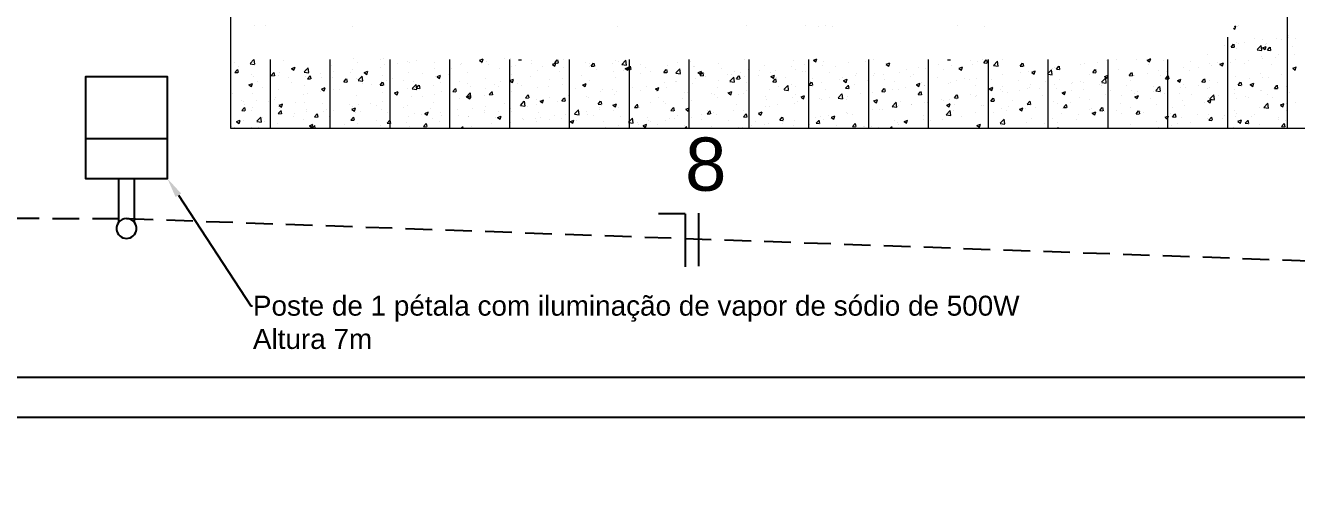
# Model space of a CAD drawing. Header units: millimetres. Extents: x 100 to 1222, y 100 to 694.
# Drawn here: x 294.11 to 318.01, y 511.61 to 520.48 of the extents above; entities that cross this region are included whole.
import ezdxf
from ezdxf import colors
from ezdxf.entities.mleader import LeaderData, LeaderLine
from ezdxf.math import Vec2, Vec3

# ---------------------------------------------------------------- set-up
doc = ezdxf.new("R2010")
doc.units = ezdxf.units.MM
doc.linetypes.add('DASHED', pattern=[0.75, 0.5, -0.25])
for name, color, linetype, lineweight in [('Alvenaria', 8, 'Continuous', 9), ('COTAS', 5, 'Continuous', 5), ('PAREDE', 7, 'Continuous', 9)]:
    doc.layers.add(name, color=color, linetype=linetype, lineweight=lineweight)
for name, color, linetype in [('EXTERN', 7, 'Continuous'), ('EXTERN-I', 251, 'Continuous'), ('PAREDES', 7, 'Continuous')]:
    doc.layers.add(name, color=color, linetype=linetype)
doc.styles.add('Annotative', font='Arial.ttf')
doc.styles.get("Standard").update_dxf_attribs({"font": 'Arial.ttf'})

msp = doc.modelspace()

# ---------------------------------------------------------------- linework, layer by layer
at = {"color": 2, "linetype": 'DASHED', "lineweight": 25}
for p, q in [((248.114, 516.948), (296.006, 516.853)), ((296.006, 516.853), (319.012, 516.031))]:
    msp.add_line(p, q, dxfattribs=at)
at = {"color": 2}
for p, q in [((306.509, 516.942), (306.009, 516.942)), ((306.509, 516.942), (306.509, 515.942)), ((306.759, 516.956), (306.759, 515.956))]:
    msp.add_line(p, q, dxfattribs=at)
at = {"layer": 'Alvenaria'}
for p, q in [((298.421, 520.473), (298.421, 520.473)), ((298.611, 520.47), (298.611, 520.47)), ((300.254, 520.467), (300.254, 520.467)), ((305.229, 520.458), (305.229, 520.458)), ((307.659, 520.473), (307.659, 520.473)), ((308.779, 520.48), (308.779, 520.48)), ((309.017, 520.469), (309.017, 520.469)), ((309.148, 520.478), (309.148, 520.478)), ((309.288, 520.458), (309.288, 520.458)), ((311.629, 520.479), (311.629, 520.479)), ((312.138, 520.457), (312.138, 520.457)), ((316.82, 520.427), (316.844, 520.41)), ((316.836, 520.459), (316.865, 520.47)), ((316.845, 520.41), (316.864, 520.468)), ((316.89, 520.468), (316.89, 520.468)), ((316.909, 520.48), (316.909, 520.48)), ((297.963, 520.311), (297.968, 520.31)), ((316.658, 520.104), (316.658, 520.104)), ((316.776, 520.075), (316.822, 520.129)), ((316.842, 520.071), (316.831, 520.131)), ((316.879, 520.151), (316.879, 520.151)), ((316.915, 520.136), (316.915, 520.136)), ((317.019, 520.152), (317.019, 520.152)), ((317.223, 520.243), (317.223, 520.243)), ((317.265, 520.027), (317.339, 520.104)), ((317.352, 520.014), (317.341, 520.104)), ((317.36, 520.212), (317.36, 520.212)), ((317.423, 520.115), (317.423, 520.115)), ((317.438, 520.134), (317.438, 520.134)), ((317.62, 520.231), (317.62, 520.231)), ((317.731, 520.221), (317.731, 520.221)), ((317.855, 520.284), (317.855, 520.284)), ((317.859, 520.262), (317.859, 520.262)), ((317.932, 520.093), (317.932, 520.093)), ((317.993, 520.229), (317.993, 520.229)), ((300.269, 519.853), (300.269, 519.853)), ((300.835, 519.86), (300.835, 519.86)), ((302.646, 519.826), (302.713, 519.852)), ((303.119, 519.852), (303.119, 519.852)), ((303.229, 519.858), (303.229, 519.858)), ((308.922, 519.828), (308.988, 519.854)), ((308.968, 519.794), (308.988, 519.851)), ((315.231, 519.843), (315.264, 519.856)), ((315.26, 519.843), (315.263, 519.853)), ((316.327, 519.943), (316.327, 519.943)), ((316.776, 520.075), (316.833, 520.07)), ((316.882, 520.039), (316.882, 520.039)), ((317.266, 520.023), (317.351, 520.01)), ((317.348, 519.895), (317.348, 519.895)), ((317.366, 520.059), (317.413, 520.027)), ((317.367, 520.061), (317.433, 520.087)), ((317.37, 519.855), (317.37, 519.855)), ((317.413, 520.027), (317.433, 520.084)), ((317.46, 520.015), (317.506, 520.07)), ((317.46, 520.015), (317.517, 520.01)), ((317.525, 520.011), (317.514, 520.071)), ((317.608, 519.887), (317.608, 519.887)), ((317.666, 519.925), (317.666, 519.925)), ((317.843, 519.967), (317.843, 519.967)), ((317.969, 519.934), (317.969, 519.934)), ((298.041, 519.777), (298.041, 519.777)), ((298.044, 519.599), (298.09, 519.654)), ((298.109, 519.595), (298.098, 519.655)), ((298.11, 519.718), (298.11, 519.718)), ((298.329, 519.766), (298.403, 519.843)), ((298.331, 519.762), (298.415, 519.749)), ((298.398, 519.839), (298.398, 519.839)), ((298.416, 519.753), (298.406, 519.843)), ((298.711, 519.798), (298.711, 519.798)), ((298.95, 519.829), (298.95, 519.829)), ((299.107, 519.669), (299.154, 519.637)), ((299.108, 519.672), (299.175, 519.697)), ((299.154, 519.637), (299.174, 519.694)), ((299.346, 519.608), (299.42, 519.685)), ((299.37, 519.66), (299.37, 519.66)), ((299.433, 519.595), (299.422, 519.686)), ((299.851, 519.721), (299.851, 519.721)), ((300.26, 519.659), (300.26, 519.659)), ((300.346, 519.793), (300.346, 519.793)), ((300.477, 519.595), (300.544, 519.621)), ((300.523, 519.561), (300.543, 519.618)), ((300.777, 519.831), (300.777, 519.831)), ((300.779, 519.686), (300.779, 519.686)), ((300.862, 519.738), (300.862, 519.738)), ((301.1, 519.769), (301.1, 519.769)), ((301.286, 519.81), (301.286, 519.81)), ((301.334, 519.781), (301.334, 519.781)), ((301.461, 519.817), (301.461, 519.817)), ((301.794, 519.788), (301.794, 519.788)), ((301.799, 519.675), (301.799, 519.675)), ((302.118, 519.667), (302.118, 519.667)), ((302.288, 519.742), (302.288, 519.742)), ((302.303, 519.767), (302.303, 519.767)), ((302.645, 519.824), (302.692, 519.792)), ((302.673, 519.763), (302.673, 519.763)), ((302.693, 519.792), (302.712, 519.849)), ((302.769, 519.803), (302.769, 519.803)), ((302.811, 519.745), (302.811, 519.745)), ((303.013, 519.678), (303.013, 519.678)), ((303.251, 519.71), (303.251, 519.71)), ((303.32, 519.724), (303.32, 519.724)), ((303.377, 519.837), (303.434, 519.832)), ((303.612, 519.757), (303.612, 519.757)), ((303.627, 519.83), (303.627, 519.83)), ((303.741, 519.625), (303.741, 519.625)), ((303.828, 519.702), (303.828, 519.702)), ((304.014, 519.747), (304.061, 519.715)), ((304.015, 519.75), (304.082, 519.776)), ((304.06, 519.777), (304.106, 519.832)), ((304.06, 519.777), (304.117, 519.772)), ((304.061, 519.715), (304.081, 519.773)), ((304.126, 519.774), (304.115, 519.834)), ((304.136, 519.809), (304.136, 519.809)), ((304.148, 519.62), (304.148, 519.62)), ((304.214, 519.837), (304.214, 519.837)), ((304.222, 519.686), (304.222, 519.686)), ((304.337, 519.681), (304.337, 519.681)), ((304.644, 519.787), (304.644, 519.787)), ((304.704, 519.716), (304.704, 519.716)), ((304.717, 519.757), (304.717, 519.757)), ((304.743, 519.718), (304.789, 519.772)), ((304.743, 519.718), (304.8, 519.713)), ((304.809, 519.714), (304.798, 519.774)), ((304.845, 519.659), (304.845, 519.659)), ((305.153, 519.766), (305.153, 519.766)), ((305.164, 519.619), (305.164, 519.619)), ((305.206, 519.824), (305.206, 519.824)), ((305.259, 519.811), (305.259, 519.811)), ((305.319, 519.748), (305.393, 519.825)), ((305.32, 519.744), (305.405, 519.731)), ((305.354, 519.638), (305.354, 519.638)), ((305.383, 519.671), (305.43, 519.639)), ((305.384, 519.674), (305.45, 519.699)), ((305.406, 519.735), (305.395, 519.825)), ((305.402, 519.65), (305.402, 519.65)), ((305.427, 519.658), (305.472, 519.713)), ((305.427, 519.658), (305.483, 519.653)), ((305.43, 519.639), (305.45, 519.697)), ((305.492, 519.654), (305.481, 519.714)), ((305.661, 519.744), (305.661, 519.744)), ((305.763, 519.698), (305.763, 519.698)), ((305.862, 519.616), (305.862, 519.616)), ((306.11, 519.598), (306.156, 519.653)), ((306.175, 519.595), (306.164, 519.654)), ((306.17, 519.723), (306.17, 519.723)), ((306.17, 519.639), (306.17, 519.639)), ((306.335, 519.59), (306.409, 519.667)), ((306.365, 519.777), (306.365, 519.777)), ((306.422, 519.577), (306.412, 519.667)), ((306.603, 519.808), (306.603, 519.808)), ((306.66, 519.706), (306.66, 519.706)), ((306.678, 519.701), (306.678, 519.701)), ((306.753, 519.597), (306.819, 519.623)), ((306.799, 519.563), (306.818, 519.62)), ((307.141, 519.767), (307.141, 519.767)), ((307.187, 519.68), (307.187, 519.68)), ((307.442, 519.624), (307.442, 519.624)), ((307.635, 519.839), (307.635, 519.839)), ((307.695, 519.658), (307.695, 519.658)), ((307.914, 519.638), (307.914, 519.638)), ((307.997, 519.719), (307.997, 519.719)), ((308.204, 519.637), (308.204, 519.637)), ((308.515, 519.718), (308.515, 519.718)), ((308.553, 519.815), (308.553, 519.815)), ((308.594, 519.65), (308.594, 519.65)), ((308.712, 519.615), (308.712, 519.615)), ((308.754, 519.749), (308.754, 519.749)), ((308.921, 519.826), (308.968, 519.794)), ((309.089, 519.721), (309.089, 519.721)), ((309.115, 519.796), (309.115, 519.796)), ((309.336, 519.701), (309.336, 519.701)), ((309.578, 519.788), (309.578, 519.788)), ((309.892, 519.796), (309.892, 519.796)), ((310.059, 519.849), (310.059, 519.849)), ((310.289, 519.749), (310.337, 519.717)), ((310.291, 519.752), (310.357, 519.778)), ((310.337, 519.717), (310.356, 519.775)), ((310.666, 519.658), (310.666, 519.658)), ((310.905, 519.689), (310.905, 519.689)), ((311.031, 519.671), (311.031, 519.671)), ((311.266, 519.737), (311.266, 519.737)), ((311.367, 519.654), (311.367, 519.654)), ((311.443, 519.836), (311.5, 519.831)), ((311.512, 519.732), (311.512, 519.732)), ((311.658, 519.673), (311.706, 519.641)), ((311.66, 519.676), (311.726, 519.701)), ((311.706, 519.641), (311.725, 519.699)), ((311.867, 519.816), (311.867, 519.816)), ((311.922, 519.749), (311.922, 519.749)), ((312.007, 519.803), (312.007, 519.803)), ((312.106, 519.848), (312.106, 519.848)), ((312.126, 519.777), (312.172, 519.831)), ((312.126, 519.777), (312.183, 519.772)), ((312.192, 519.773), (312.181, 519.833)), ((312.308, 519.729), (312.382, 519.807)), ((312.31, 519.726), (312.395, 519.713)), ((312.395, 519.717), (312.385, 519.807)), ((312.478, 519.844), (312.478, 519.844)), ((312.81, 519.717), (312.855, 519.772)), ((312.81, 519.717), (312.866, 519.712)), ((312.875, 519.713), (312.864, 519.773)), ((312.965, 519.614), (312.965, 519.614)), ((313.028, 519.6), (313.095, 519.625)), ((313.056, 519.63), (313.056, 519.63)), ((313.075, 519.565), (313.094, 519.622)), ((313.338, 519.586), (313.399, 519.649)), ((313.412, 519.559), (313.401, 519.649)), ((313.416, 519.677), (313.416, 519.677)), ((313.46, 519.685), (313.46, 519.685)), ((313.493, 519.657), (313.539, 519.712)), ((313.493, 519.657), (313.55, 519.652)), ((313.558, 519.654), (313.547, 519.713)), ((313.949, 519.752), (313.949, 519.752)), ((314.018, 519.757), (314.018, 519.757)), ((314.176, 519.597), (314.222, 519.652)), ((314.241, 519.594), (314.23, 519.653)), ((314.256, 519.788), (314.256, 519.788)), ((314.43, 519.813), (314.43, 519.813)), ((314.617, 519.835), (314.617, 519.835)), ((314.66, 519.657), (314.66, 519.657)), ((314.999, 519.844), (314.999, 519.844)), ((315.196, 519.828), (315.244, 519.796)), ((315.198, 519.83), (315.231, 519.843)), ((315.216, 519.753), (315.216, 519.753)), ((315.244, 519.796), (315.26, 519.843)), ((315.402, 519.635), (315.402, 519.635)), ((315.508, 519.823), (315.508, 519.823)), ((315.567, 519.618), (315.567, 519.618)), ((315.884, 519.696), (315.884, 519.696)), ((315.999, 519.639), (315.999, 519.639)), ((316.016, 519.801), (316.016, 519.801)), ((316.169, 519.697), (316.169, 519.697)), ((316.378, 519.767), (316.378, 519.767)), ((316.407, 519.728), (316.407, 519.728)), ((316.525, 519.78), (316.525, 519.78)), ((316.555, 519.734), (316.555, 519.734)), ((316.565, 519.751), (316.613, 519.72)), ((316.566, 519.754), (316.633, 519.78)), ((316.613, 519.719), (316.632, 519.777)), ((316.768, 519.776), (316.768, 519.776)), ((316.867, 519.834), (316.867, 519.834)), ((317.033, 519.758), (317.033, 519.758)), ((317.11, 519.83), (317.11, 519.83)), ((317.541, 519.737), (317.541, 519.737)), ((317.832, 519.65), (317.832, 519.65)), ((317.934, 519.675), (317.981, 519.643)), ((317.935, 519.678), (318.002, 519.703)), ((317.982, 519.643), (318.001, 519.701)), ((298.044, 519.599), (298.101, 519.594)), ((298.308, 519.364), (298.374, 519.39)), ((298.353, 519.561), (298.353, 519.561)), ((298.354, 519.33), (298.373, 519.387)), ((298.386, 519.522), (298.386, 519.522)), ((298.461, 519.422), (298.461, 519.422)), ((298.699, 519.453), (298.699, 519.453)), ((298.727, 519.539), (298.773, 519.594)), ((298.727, 519.539), (298.784, 519.534)), ((298.792, 519.536), (298.781, 519.595)), ((298.862, 519.54), (298.862, 519.54)), ((298.881, 519.593), (298.881, 519.593)), ((299.06, 519.501), (299.06, 519.501)), ((299.112, 519.4), (299.112, 519.4)), ((299.347, 519.604), (299.432, 519.591)), ((299.37, 519.518), (299.37, 519.518)), ((299.41, 519.479), (299.456, 519.534)), ((299.41, 519.479), (299.467, 519.474)), ((299.476, 519.476), (299.464, 519.536)), ((299.661, 519.58), (299.661, 519.58)), ((299.668, 519.495), (299.668, 519.495)), ((299.839, 519.404), (299.839, 519.404)), ((299.879, 519.497), (299.879, 519.497)), ((299.9, 519.611), (299.9, 519.611)), ((300.093, 519.42), (300.139, 519.474)), ((300.093, 519.419), (300.15, 519.414)), ((300.159, 519.416), (300.148, 519.476)), ((300.223, 519.591), (300.223, 519.591)), ((300.334, 519.476), (300.334, 519.476)), ((300.362, 519.45), (300.436, 519.528)), ((300.364, 519.447), (300.449, 519.434)), ((300.387, 519.475), (300.387, 519.475)), ((300.449, 519.437), (300.439, 519.528)), ((300.452, 519.381), (300.452, 519.381)), ((300.476, 519.593), (300.523, 519.561)), ((300.776, 519.36), (300.822, 519.414)), ((300.823, 519.543), (300.823, 519.543)), ((300.842, 519.356), (300.831, 519.416)), ((300.85, 519.394), (300.85, 519.394)), ((300.896, 519.454), (300.896, 519.454)), ((301.007, 519.477), (301.007, 519.477)), ((301.211, 519.441), (301.211, 519.441)), ((301.304, 519.604), (301.304, 519.604)), ((301.404, 519.432), (301.404, 519.432)), ((301.562, 519.572), (301.562, 519.572)), ((301.812, 519.52), (301.812, 519.52)), ((301.844, 519.516), (301.892, 519.484)), ((301.846, 519.519), (301.912, 519.545)), ((301.892, 519.484), (301.912, 519.542)), ((301.913, 519.411), (301.913, 519.411)), ((302.051, 519.552), (302.051, 519.552)), ((302.276, 519.425), (302.276, 519.425)), ((302.411, 519.599), (302.411, 519.599)), ((302.421, 519.389), (302.421, 519.389)), ((302.758, 519.486), (302.758, 519.486)), ((303.037, 519.429), (303.037, 519.429)), ((303.213, 519.44), (303.261, 519.408)), ((303.215, 519.443), (303.281, 519.468)), ((303.252, 519.557), (303.252, 519.557)), ((303.261, 519.408), (303.28, 519.466)), ((303.362, 519.382), (303.362, 519.382)), ((303.593, 519.525), (303.593, 519.525)), ((303.963, 519.461), (303.963, 519.461)), ((304.202, 519.492), (304.202, 519.492)), ((304.562, 519.54), (304.562, 519.54)), ((304.583, 519.367), (304.65, 519.392)), ((304.63, 519.332), (304.649, 519.389)), ((304.706, 519.44), (304.706, 519.44)), ((305.195, 519.507), (305.195, 519.507)), ((305.676, 519.568), (305.676, 519.568)), ((306.11, 519.598), (306.167, 519.593)), ((306.114, 519.401), (306.114, 519.401)), ((306.331, 519.433), (306.331, 519.433)), ((306.337, 519.586), (306.422, 519.573)), ((306.352, 519.433), (306.352, 519.433)), ((306.371, 519.595), (306.371, 519.595)), ((306.648, 519.389), (306.648, 519.389)), ((306.713, 519.48), (306.713, 519.48)), ((306.751, 519.595), (306.799, 519.563)), ((306.793, 519.538), (306.839, 519.593)), ((306.793, 519.538), (306.85, 519.533)), ((306.858, 519.535), (306.847, 519.595)), ((306.879, 519.573), (306.879, 519.573)), ((306.886, 519.529), (306.886, 519.529)), ((307.129, 519.45), (307.129, 519.45)), ((307.315, 519.559), (307.315, 519.559)), ((307.352, 519.432), (307.426, 519.51)), ((307.353, 519.429), (307.438, 519.416)), ((307.388, 519.552), (307.388, 519.552)), ((307.439, 519.419), (307.428, 519.51)), ((307.476, 519.478), (307.522, 519.533)), ((307.476, 519.478), (307.533, 519.473)), ((307.542, 519.475), (307.531, 519.535)), ((307.553, 519.591), (307.553, 519.591)), ((307.624, 519.522), (307.624, 519.522)), ((307.67, 519.415), (307.67, 519.415)), ((307.896, 519.531), (307.896, 519.531)), ((308.113, 519.589), (308.113, 519.589)), ((308.12, 519.518), (308.168, 519.487)), ((308.121, 519.521), (308.188, 519.547)), ((308.159, 519.419), (308.205, 519.473)), ((308.159, 519.419), (308.216, 519.414)), ((308.168, 519.486), (308.187, 519.544)), ((308.225, 519.415), (308.214, 519.475)), ((308.225, 519.51), (308.225, 519.51)), ((308.404, 519.509), (308.404, 519.509)), ((308.503, 519.373), (308.503, 519.373)), ((308.781, 519.606), (308.781, 519.606)), ((308.843, 519.359), (308.888, 519.414)), ((308.864, 519.421), (308.864, 519.421)), ((308.908, 519.356), (308.897, 519.415)), ((308.913, 519.488), (308.913, 519.488)), ((309.077, 519.404), (309.077, 519.404)), ((309.221, 519.594), (309.221, 519.594)), ((309.421, 519.466), (309.421, 519.466)), ((309.466, 519.5), (309.466, 519.5)), ((309.489, 519.442), (309.536, 519.41)), ((309.49, 519.445), (309.557, 519.47)), ((309.537, 519.41), (309.556, 519.468)), ((309.566, 519.471), (309.566, 519.471)), ((309.704, 519.531), (309.704, 519.531)), ((309.729, 519.573), (309.729, 519.573)), ((309.93, 519.445), (309.93, 519.445)), ((310.047, 519.532), (310.047, 519.532)), ((310.065, 519.579), (310.065, 519.579)), ((310.237, 519.551), (310.237, 519.551)), ((310.256, 519.463), (310.256, 519.463)), ((310.438, 519.423), (310.438, 519.423)), ((310.542, 519.604), (310.542, 519.604)), ((310.746, 519.53), (310.746, 519.53)), ((310.811, 519.558), (310.811, 519.558)), ((310.859, 519.369), (310.926, 519.394)), ((310.906, 519.334), (310.925, 519.391)), ((310.947, 519.402), (310.947, 519.402)), ((311.254, 519.508), (311.254, 519.508)), ((311.455, 519.38), (311.455, 519.38)), ((311.501, 519.415), (311.501, 519.415)), ((311.617, 519.44), (311.617, 519.44)), ((311.763, 519.487), (311.763, 519.487)), ((311.855, 519.472), (311.855, 519.472)), ((311.995, 519.486), (311.995, 519.486)), ((312.216, 519.519), (312.216, 519.519)), ((312.271, 519.465), (312.271, 519.465)), ((312.484, 519.553), (312.484, 519.553)), ((312.78, 519.444), (312.78, 519.444)), ((312.817, 519.599), (312.817, 519.599)), ((313.027, 519.597), (313.075, 519.565)), ((313.288, 519.422), (313.288, 519.422)), ((313.325, 519.572), (313.338, 519.586)), ((313.326, 519.568), (313.338, 519.566)), ((313.338, 519.566), (313.411, 519.555)), ((313.549, 519.467), (313.549, 519.467)), ((313.767, 519.381), (313.767, 519.381)), ((313.797, 519.401), (313.797, 519.401)), ((313.938, 519.435), (313.938, 519.435)), ((314.006, 519.412), (314.006, 519.412)), ((314.105, 519.562), (314.105, 519.562)), ((314.176, 519.597), (314.233, 519.592)), ((314.305, 519.379), (314.305, 519.379)), ((314.341, 519.414), (314.415, 519.491)), ((314.343, 519.411), (314.428, 519.397)), ((314.367, 519.46), (314.367, 519.46)), ((314.396, 519.521), (314.443, 519.489)), ((314.397, 519.523), (314.463, 519.548)), ((314.428, 519.401), (314.418, 519.492)), ((314.419, 519.496), (314.419, 519.496)), ((314.444, 519.488), (314.463, 519.546)), ((314.463, 519.548), (314.464, 519.549)), ((314.463, 519.546), (314.463, 519.546)), ((314.859, 519.537), (314.905, 519.592)), ((314.859, 519.537), (314.916, 519.532)), ((314.888, 519.448), (314.888, 519.448)), ((314.913, 519.568), (314.913, 519.568)), ((314.925, 519.534), (314.914, 519.594)), ((314.968, 519.539), (314.968, 519.539)), ((315.207, 519.57), (315.207, 519.57)), ((315.444, 519.544), (315.444, 519.544)), ((315.542, 519.478), (315.588, 519.532)), ((315.542, 519.478), (315.588, 519.474)), ((315.588, 519.532), (315.588, 519.532)), ((315.588, 519.474), (315.599, 519.473)), ((315.608, 519.474), (315.597, 519.534)), ((315.765, 519.444), (315.812, 519.412)), ((315.766, 519.447), (315.833, 519.473)), ((315.813, 519.412), (315.832, 519.47)), ((315.872, 519.379), (315.872, 519.379)), ((316.225, 519.418), (316.271, 519.473)), ((316.225, 519.418), (316.282, 519.413)), ((316.291, 519.414), (316.28, 519.474)), ((316.367, 519.45), (316.367, 519.45)), ((316.518, 519.4), (316.518, 519.4)), ((316.856, 519.517), (316.856, 519.517)), ((316.909, 519.358), (316.955, 519.413)), ((316.919, 519.401), (316.919, 519.401)), ((316.974, 519.355), (316.963, 519.414)), ((317.119, 519.479), (317.119, 519.479)), ((317.135, 519.371), (317.202, 519.396)), ((317.181, 519.336), (317.201, 519.393)), ((317.337, 519.578), (317.337, 519.578)), ((317.358, 519.511), (317.358, 519.511)), ((317.474, 519.496), (317.474, 519.496)), ((317.718, 519.558), (317.718, 519.558)), ((298.001, 519.209), (298.001, 519.209)), ((298.306, 519.362), (298.354, 519.33)), ((298.375, 519.205), (298.375, 519.205)), ((298.557, 519.305), (298.557, 519.305)), ((298.869, 519.276), (298.869, 519.276)), ((299.341, 519.191), (299.341, 519.191)), ((299.358, 519.343), (299.358, 519.343)), ((299.411, 519.204), (299.411, 519.204)), ((299.649, 519.236), (299.649, 519.236)), ((299.675, 519.285), (299.723, 519.254)), ((299.677, 519.288), (299.743, 519.314)), ((299.723, 519.253), (299.742, 519.311)), ((299.896, 519.286), (299.896, 519.286)), ((300.01, 519.283), (300.01, 519.283)), ((300.323, 519.159), (300.323, 519.159)), ((300.611, 519.362), (300.611, 519.362)), ((300.776, 519.36), (300.833, 519.355)), ((300.812, 519.226), (300.812, 519.226)), ((301.044, 519.209), (301.092, 519.177)), ((301.045, 519.212), (301.112, 519.237)), ((301.092, 519.177), (301.111, 519.235)), ((301.293, 519.287), (301.293, 519.287)), ((301.371, 519.143), (301.371, 519.143)), ((301.379, 519.293), (301.453, 519.37)), ((301.38, 519.289), (301.465, 519.276)), ((301.466, 519.28), (301.455, 519.37)), ((301.46, 519.3), (301.505, 519.355)), ((301.46, 519.3), (301.516, 519.295)), ((301.525, 519.297), (301.514, 519.356)), ((301.562, 519.145), (301.562, 519.145)), ((301.787, 519.358), (301.787, 519.358)), ((301.8, 519.176), (301.8, 519.176)), ((301.926, 519.239), (301.926, 519.239)), ((302.143, 519.24), (302.189, 519.295)), ((302.143, 519.24), (302.2, 519.235)), ((302.161, 519.224), (302.161, 519.224)), ((302.208, 519.237), (302.197, 519.296)), ((302.395, 519.135), (302.469, 519.212)), ((302.414, 519.136), (302.481, 519.161)), ((302.461, 519.101), (302.48, 519.158)), ((302.482, 519.122), (302.472, 519.213)), ((302.482, 519.334), (302.482, 519.334)), ((302.746, 519.169), (302.746, 519.169)), ((302.762, 519.303), (302.762, 519.303)), ((302.826, 519.18), (302.872, 519.235)), ((302.826, 519.18), (302.883, 519.175)), ((302.891, 519.177), (302.88, 519.237)), ((302.929, 519.368), (302.929, 519.368)), ((303.001, 519.334), (303.001, 519.334)), ((303.241, 519.24), (303.241, 519.24)), ((303.438, 519.346), (303.438, 519.346)), ((303.509, 519.121), (303.555, 519.175)), ((303.575, 519.117), (303.564, 519.177)), ((303.73, 519.307), (303.73, 519.307)), ((303.946, 519.325), (303.946, 519.325)), ((304.211, 519.368), (304.211, 519.368)), ((304.312, 519.164), (304.312, 519.164)), ((304.455, 519.303), (304.455, 519.303)), ((304.582, 519.364), (304.63, 519.332)), ((304.664, 519.147), (304.664, 519.147)), ((304.913, 519.243), (304.913, 519.243)), ((304.963, 519.282), (304.963, 519.282)), ((305.152, 519.275), (305.152, 519.275)), ((305.183, 519.19), (305.183, 519.19)), ((305.22, 519.243), (305.22, 519.243)), ((305.472, 519.26), (305.472, 519.26)), ((305.512, 519.322), (305.512, 519.322)), ((305.664, 519.251), (305.664, 519.251)), ((305.775, 519.338), (305.775, 519.338)), ((305.951, 519.288), (305.998, 519.256)), ((305.952, 519.29), (306.019, 519.316)), ((305.98, 519.239), (305.98, 519.239)), ((305.999, 519.255), (306.018, 519.313)), ((306.159, 519.322), (306.159, 519.322)), ((306.489, 519.217), (306.489, 519.217)), ((306.559, 519.224), (306.559, 519.224)), ((306.997, 519.196), (306.997, 519.196)), ((307.064, 519.184), (307.064, 519.184)), ((307.115, 519.319), (307.115, 519.319)), ((307.303, 519.215), (307.303, 519.215)), ((307.32, 519.211), (307.367, 519.179)), ((307.321, 519.214), (307.388, 519.24)), ((307.368, 519.179), (307.387, 519.237)), ((307.506, 519.174), (307.506, 519.174)), ((307.612, 519.205), (307.612, 519.205)), ((307.663, 519.263), (307.663, 519.263)), ((308.014, 519.153), (308.014, 519.153)), ((308.101, 519.272), (308.101, 519.272)), ((308.265, 519.342), (308.265, 519.342)), ((308.368, 519.275), (308.442, 519.352)), ((308.37, 519.271), (308.455, 519.258)), ((308.455, 519.262), (308.445, 519.352)), ((308.582, 519.333), (308.582, 519.333)), ((308.589, 519.177), (308.589, 519.177)), ((308.689, 519.135), (308.736, 519.103)), ((308.69, 519.138), (308.757, 519.163)), ((308.737, 519.103), (308.756, 519.16)), ((308.843, 519.359), (308.899, 519.354)), ((309.145, 519.272), (309.145, 519.272)), ((309.385, 519.117), (309.459, 519.194)), ((309.454, 519.156), (309.454, 519.156)), ((309.472, 519.104), (309.461, 519.194)), ((309.526, 519.299), (309.572, 519.354)), ((309.526, 519.299), (309.583, 519.294)), ((309.555, 519.154), (309.555, 519.154)), ((309.591, 519.296), (309.58, 519.355)), ((309.7, 519.368), (309.7, 519.368)), ((309.814, 519.203), (309.814, 519.203)), ((310.036, 519.215), (310.036, 519.215)), ((310.209, 519.239), (310.255, 519.294)), ((310.209, 519.239), (310.266, 519.234)), ((310.274, 519.236), (310.263, 519.296)), ((310.416, 519.282), (310.416, 519.282)), ((310.53, 519.286), (310.53, 519.286)), ((310.654, 519.314), (310.654, 519.314)), ((310.858, 519.366), (310.905, 519.334)), ((310.892, 519.18), (310.938, 519.234)), ((310.892, 519.18), (310.949, 519.175)), ((310.958, 519.176), (310.947, 519.236)), ((311.015, 519.361), (311.015, 519.361)), ((311.019, 519.354), (311.019, 519.354)), ((311.575, 519.12), (311.621, 519.175)), ((311.641, 519.116), (311.63, 519.176)), ((311.883, 519.181), (311.883, 519.181)), ((311.964, 519.359), (311.964, 519.359)), ((311.965, 519.144), (311.965, 519.144)), ((311.984, 519.169), (311.984, 519.169)), ((312.227, 519.29), (312.274, 519.258)), ((312.228, 519.292), (312.295, 519.318)), ((312.275, 519.258), (312.294, 519.315)), ((312.438, 519.276), (312.438, 519.276)), ((312.472, 519.337), (312.472, 519.337)), ((312.473, 519.236), (312.473, 519.236)), ((312.567, 519.223), (312.567, 519.223)), ((312.805, 519.254), (312.805, 519.254)), ((312.954, 519.297), (312.954, 519.297)), ((312.981, 519.316), (312.981, 519.316)), ((312.994, 519.371), (312.994, 519.371)), ((313.166, 519.302), (313.166, 519.302)), ((313.222, 519.162), (313.222, 519.162)), ((313.449, 519.368), (313.449, 519.368)), ((313.489, 519.294), (313.489, 519.294)), ((313.596, 519.213), (313.643, 519.181)), ((313.597, 519.216), (313.664, 519.242)), ((313.643, 519.181), (313.663, 519.239)), ((313.778, 519.258), (313.778, 519.258)), ((313.998, 519.273), (313.998, 519.273)), ((314.333, 519.353), (314.333, 519.353)), ((314.407, 519.179), (314.407, 519.179)), ((314.506, 519.251), (314.506, 519.251)), ((314.718, 519.163), (314.718, 519.163)), ((314.814, 519.358), (314.814, 519.358)), ((314.902, 519.251), (314.902, 519.251)), ((314.956, 519.195), (314.956, 519.195)), ((314.965, 519.137), (315.012, 519.105)), ((314.966, 519.14), (315.032, 519.165)), ((315.012, 519.105), (315.032, 519.163)), ((315.014, 519.23), (315.014, 519.23)), ((315.317, 519.242), (315.317, 519.242)), ((315.322, 519.336), (315.322, 519.336)), ((315.358, 519.256), (315.432, 519.334)), ((315.359, 519.253), (315.444, 519.24)), ((315.391, 519.318), (315.391, 519.318)), ((315.445, 519.244), (315.434, 519.334)), ((315.523, 519.208), (315.523, 519.208)), ((315.808, 519.21), (315.808, 519.21)), ((315.831, 519.315), (315.831, 519.315)), ((315.918, 519.321), (315.918, 519.321)), ((316.031, 519.187), (316.031, 519.187)), ((316.157, 519.353), (316.157, 519.353)), ((316.339, 519.293), (316.339, 519.293)), ((316.363, 519.306), (316.363, 519.306)), ((316.374, 519.099), (316.449, 519.176)), ((316.461, 519.086), (316.451, 519.176)), ((316.54, 519.165), (316.54, 519.165)), ((316.844, 519.2), (316.844, 519.2)), ((316.848, 519.272), (316.848, 519.272)), ((316.909, 519.358), (316.966, 519.353)), ((317.048, 519.144), (317.048, 519.144)), ((317.107, 519.135), (317.107, 519.135)), ((317.134, 519.368), (317.181, 519.336)), ((317.325, 519.261), (317.325, 519.261)), ((317.356, 519.25), (317.356, 519.25)), ((317.468, 519.183), (317.468, 519.183)), ((317.592, 519.298), (317.638, 519.353)), ((317.592, 519.298), (317.649, 519.293)), ((317.657, 519.295), (317.646, 519.355)), ((317.82, 519.333), (317.82, 519.333)), ((317.864, 519.229), (317.864, 519.229)), ((298.168, 519.074), (298.168, 519.074)), ((298.176, 518.882), (298.222, 518.937)), ((298.21, 519.046), (298.21, 519.046)), ((298.23, 519), (298.23, 519)), ((298.241, 518.879), (298.23, 518.939)), ((298.369, 518.946), (298.369, 518.946)), ((298.448, 519.078), (298.448, 519.078)), ((298.676, 519.053), (298.676, 519.053)), ((298.785, 519.095), (298.785, 519.095)), ((298.809, 519.125), (298.809, 519.125)), ((298.858, 518.959), (298.858, 518.959)), ((298.875, 518.978), (298.922, 518.946)), ((298.876, 518.981), (298.943, 519.007)), ((298.877, 518.925), (298.877, 518.925)), ((298.923, 518.946), (298.942, 519.004)), ((299.185, 519.031), (299.185, 519.031)), ((299.347, 519.026), (299.347, 519.026)), ((299.386, 518.903), (299.386, 518.903)), ((299.693, 519.01), (299.693, 519.01)), ((299.759, 518.907), (299.759, 518.907)), ((299.828, 519.087), (299.828, 519.087)), ((300.202, 518.988), (300.202, 518.988)), ((300.244, 518.902), (300.291, 518.87)), ((300.245, 518.905), (300.312, 518.93)), ((300.26, 518.953), (300.26, 518.953)), ((300.292, 518.87), (300.311, 518.927)), ((300.361, 518.987), (300.361, 518.987)), ((300.599, 519.018), (300.599, 519.018)), ((300.71, 518.967), (300.71, 518.967)), ((300.8, 518.909), (300.8, 518.909)), ((300.815, 519.048), (300.815, 519.048)), ((300.96, 519.066), (300.96, 519.066)), ((301.219, 518.945), (301.219, 518.945)), ((301.281, 518.97), (301.281, 518.97)), ((301.727, 518.924), (301.727, 518.924)), ((301.776, 519.041), (301.776, 519.041)), ((302.236, 518.902), (302.236, 518.902)), ((302.265, 519.108), (302.265, 519.108)), ((302.397, 519.131), (302.482, 519.118)), ((302.413, 519.133), (302.46, 519.101)), ((302.512, 518.927), (302.512, 518.927)), ((302.75, 518.959), (302.75, 518.959)), ((303.111, 519.006), (303.111, 519.006)), ((303.229, 518.923), (303.229, 518.923)), ((303.412, 518.977), (303.486, 519.055)), ((303.413, 518.974), (303.498, 518.961)), ((303.499, 518.964), (303.488, 519.055)), ((303.509, 519.121), (303.566, 519.116)), ((303.553, 518.957), (303.553, 518.957)), ((303.713, 519.085), (303.713, 519.085)), ((303.718, 518.99), (303.718, 518.99)), ((303.782, 519.057), (303.829, 519.025)), ((303.783, 519.059), (303.85, 519.085)), ((303.83, 519.025), (303.849, 519.082)), ((303.951, 519.117), (303.951, 519.117)), ((304.109, 519.052), (304.109, 519.052)), ((304.192, 519.061), (304.238, 519.116)), ((304.192, 519.061), (304.249, 519.056)), ((304.199, 519.051), (304.199, 519.051)), ((304.258, 519.057), (304.247, 519.117)), ((304.428, 518.82), (304.503, 518.897)), ((304.515, 518.807), (304.505, 518.897)), ((304.694, 519.123), (304.694, 519.123)), ((304.876, 519.001), (304.921, 519.056)), ((304.876, 519.001), (304.932, 518.996)), ((304.893, 518.938), (304.893, 518.938)), ((304.901, 518.899), (304.901, 518.899)), ((304.941, 518.998), (304.93, 519.057)), ((305.151, 518.98), (305.198, 518.948)), ((305.152, 518.983), (305.219, 519.009)), ((305.198, 518.948), (305.218, 519.006)), ((305.262, 518.947), (305.262, 518.947)), ((305.448, 519.033), (305.448, 519.033)), ((305.559, 518.941), (305.605, 518.996)), ((305.559, 518.941), (305.616, 518.936)), ((305.624, 518.938), (305.613, 518.998)), ((305.653, 518.934), (305.653, 518.934)), ((305.863, 519.026), (305.863, 519.026)), ((306.004, 519.129), (306.004, 519.129)), ((306.102, 519.057), (306.102, 519.057)), ((306.147, 519.005), (306.147, 519.005)), ((306.242, 518.882), (306.288, 518.936)), ((306.307, 518.878), (306.296, 518.938)), ((306.463, 519.105), (306.463, 519.105)), ((306.52, 518.904), (306.567, 518.872)), ((306.521, 518.907), (306.588, 518.932)), ((306.567, 518.872), (306.587, 518.93)), ((306.636, 519.072), (306.636, 519.072)), ((307.117, 519.133), (307.117, 519.133)), ((307.478, 518.986), (307.478, 518.986)), ((308.014, 518.966), (308.014, 518.966)), ((308.034, 519.081), (308.034, 519.081)), ((308.09, 518.955), (308.09, 518.955)), ((308.253, 518.998), (308.253, 518.998)), ((308.523, 519.131), (308.523, 519.131)), ((308.571, 519.016), (308.571, 519.016)), ((308.614, 519.045), (308.614, 519.045)), ((309.031, 519.11), (309.031, 519.11)), ((309.065, 519.087), (309.065, 519.087)), ((309.215, 519.124), (309.215, 519.124)), ((309.386, 519.113), (309.471, 519.1)), ((309.54, 519.088), (309.54, 519.088)), ((310.024, 518.898), (310.024, 518.898)), ((310.048, 519.067), (310.048, 519.067)), ((310.058, 519.059), (310.105, 519.027)), ((310.059, 519.061), (310.126, 519.087)), ((310.105, 519.027), (310.125, 519.084)), ((310.165, 518.907), (310.165, 518.907)), ((310.216, 518.895), (310.216, 518.895)), ((310.401, 518.959), (310.476, 519.037)), ((310.403, 518.956), (310.488, 518.943)), ((310.404, 518.938), (310.404, 518.938)), ((310.488, 518.946), (310.478, 519.037)), ((310.519, 518.969), (310.519, 518.969)), ((310.556, 519.045), (310.556, 519.045)), ((310.764, 518.986), (310.764, 518.986)), ((310.772, 518.99), (310.772, 518.99)), ((311.008, 519.036), (311.008, 519.036)), ((311.065, 519.024), (311.065, 519.024)), ((311.327, 519.085), (311.327, 519.085)), ((311.366, 519.065), (311.366, 519.065)), ((311.427, 518.982), (311.474, 518.95)), ((311.428, 518.985), (311.494, 519.011)), ((311.474, 518.95), (311.494, 519.008)), ((311.489, 519.097), (311.489, 519.097)), ((311.573, 519.002), (311.573, 519.002)), ((311.575, 519.12), (311.632, 519.115)), ((311.604, 519.096), (311.604, 519.096)), ((312.082, 518.981), (312.082, 518.981)), ((312.111, 518.971), (312.111, 518.971)), ((312.258, 519.06), (312.304, 519.115)), ((312.258, 519.06), (312.315, 519.055)), ((312.324, 519.057), (312.313, 519.116)), ((312.461, 518.919), (312.461, 518.919)), ((312.59, 518.959), (312.59, 518.959)), ((312.667, 519.067), (312.667, 519.067)), ((312.795, 518.906), (312.843, 518.874)), ((312.797, 518.909), (312.863, 518.934)), ((312.843, 518.874), (312.862, 518.932)), ((312.915, 518.926), (312.915, 518.926)), ((312.942, 519), (312.988, 519.055)), ((312.942, 519), (312.999, 518.995)), ((312.942, 518.98), (312.942, 518.98)), ((313.007, 518.997), (312.996, 519.057)), ((313.099, 518.938), (313.099, 518.938)), ((313.437, 519.051), (313.437, 519.051)), ((313.517, 519.005), (313.517, 519.005)), ((313.607, 518.917), (313.607, 518.917)), ((313.625, 518.941), (313.671, 518.995)), ((313.625, 518.941), (313.682, 518.936)), ((313.69, 518.937), (313.679, 518.997)), ((313.755, 519.037), (313.755, 519.037)), ((313.926, 519.118), (313.926, 519.118)), ((314.116, 519.084), (314.116, 519.084)), ((314.116, 518.895), (314.116, 518.895)), ((314.141, 518.924), (314.141, 518.924)), ((314.308, 518.881), (314.354, 518.936)), ((314.374, 518.877), (314.363, 518.937)), ((314.697, 519.02), (314.697, 519.02)), ((314.89, 518.934), (314.89, 518.934)), ((315.252, 519.115), (315.252, 519.115)), ((315.379, 519.001), (315.379, 519.001)), ((315.668, 518.946), (315.668, 518.946)), ((315.86, 519.062), (315.86, 519.062)), ((315.906, 518.977), (315.906, 518.977)), ((316.267, 519.025), (316.267, 519.025)), ((316.333, 519.061), (316.381, 519.029)), ((316.335, 519.063), (316.401, 519.089)), ((316.355, 519.133), (316.355, 519.133)), ((316.376, 519.095), (316.461, 519.082)), ((316.381, 519.029), (316.4, 519.086)), ((316.869, 519.104), (316.869, 519.104)), ((317.314, 518.944), (317.314, 518.944)), ((317.391, 518.941), (317.465, 519.018)), ((317.393, 518.938), (317.477, 518.924)), ((317.435, 518.928), (317.435, 518.928)), ((317.478, 518.928), (317.467, 519.019)), ((317.557, 519.122), (317.557, 519.122)), ((317.702, 518.984), (317.75, 518.953)), ((317.704, 518.987), (317.77, 519.013)), ((317.75, 518.952), (317.769, 519.01)), ((317.808, 519.015), (317.808, 519.015)), ((317.99, 519.023), (317.99, 519.023)), ((298.075, 518.671), (298.122, 518.639)), ((298.076, 518.674), (298.143, 518.699)), ((298.122, 518.639), (298.142, 518.697)), ((298.176, 518.882), (298.233, 518.877)), ((298.198, 518.702), (298.198, 518.702)), ((298.363, 518.888), (298.363, 518.888)), ((298.455, 518.68), (298.53, 518.757)), ((298.457, 518.677), (298.542, 518.663)), ((298.542, 518.667), (298.532, 518.758)), ((298.559, 518.749), (298.559, 518.749)), ((298.593, 518.667), (298.593, 518.667)), ((298.859, 518.823), (298.905, 518.877)), ((298.859, 518.823), (298.916, 518.818)), ((298.924, 518.819), (298.913, 518.879)), ((299.149, 518.762), (299.149, 518.762)), ((299.16, 518.829), (299.16, 518.829)), ((299.335, 518.709), (299.335, 518.709)), ((299.399, 518.86), (299.399, 518.86)), ((299.542, 518.763), (299.588, 518.818)), ((299.542, 518.763), (299.599, 518.758)), ((299.608, 518.759), (299.597, 518.819)), ((299.704, 518.857), (299.704, 518.857)), ((299.816, 518.77), (299.816, 518.77)), ((299.894, 518.882), (299.894, 518.882)), ((300.225, 518.703), (300.271, 518.758)), ((300.225, 518.703), (300.282, 518.698)), ((300.291, 518.7), (300.28, 518.759)), ((300.311, 518.841), (300.311, 518.841)), ((300.403, 518.86), (300.403, 518.86)), ((300.709, 518.69), (300.709, 518.69)), ((300.909, 518.643), (300.954, 518.698)), ((300.911, 518.839), (300.911, 518.839)), ((300.974, 518.64), (300.963, 518.7)), ((301.311, 518.769), (301.311, 518.769)), ((301.419, 518.817), (301.419, 518.817)), ((301.549, 518.8), (301.549, 518.8)), ((301.613, 518.826), (301.66, 518.794)), ((301.614, 518.828), (301.681, 518.854)), ((301.66, 518.794), (301.68, 518.851)), ((301.764, 518.724), (301.764, 518.724)), ((301.887, 518.67), (301.887, 518.67)), ((301.91, 518.848), (301.91, 518.848)), ((301.928, 518.796), (301.928, 518.796)), ((302.253, 518.791), (302.253, 518.791)), ((302.436, 518.774), (302.436, 518.774)), ((302.442, 518.766), (302.442, 518.766)), ((302.734, 518.852), (302.734, 518.852)), ((302.744, 518.881), (302.744, 518.881)), ((302.945, 518.753), (302.945, 518.753)), ((302.982, 518.749), (303.029, 518.717)), ((302.983, 518.752), (303.049, 518.778)), ((302.998, 518.861), (302.998, 518.861)), ((303.029, 518.717), (303.049, 518.775)), ((303.252, 518.859), (303.252, 518.859)), ((303.453, 518.731), (303.453, 518.731)), ((303.462, 518.71), (303.462, 518.71)), ((303.7, 518.741), (303.7, 518.741)), ((303.707, 518.673), (303.707, 518.673)), ((303.761, 518.838), (303.761, 518.838)), ((303.782, 518.747), (303.782, 518.747)), ((303.962, 518.71), (303.962, 518.71)), ((304.061, 518.788), (304.061, 518.788)), ((304.188, 518.734), (304.188, 518.734)), ((304.269, 518.816), (304.269, 518.816)), ((304.337, 518.843), (304.337, 518.843)), ((304.35, 518.673), (304.398, 518.641)), ((304.352, 518.676), (304.418, 518.701)), ((304.398, 518.641), (304.417, 518.699)), ((304.43, 518.816), (304.515, 518.803)), ((304.47, 518.689), (304.47, 518.689)), ((304.663, 518.868), (304.663, 518.868)), ((304.682, 518.806), (304.682, 518.806)), ((304.778, 518.795), (304.778, 518.795)), ((304.979, 518.667), (304.979, 518.667)), ((305.171, 518.873), (305.171, 518.873)), ((305.286, 518.774), (305.286, 518.774)), ((305.445, 518.662), (305.519, 518.739)), ((305.447, 518.659), (305.531, 518.645)), ((305.532, 518.649), (305.521, 518.74)), ((305.795, 518.752), (305.795, 518.752)), ((305.812, 518.7), (305.812, 518.7)), ((305.851, 518.681), (305.851, 518.681)), ((306.136, 518.688), (306.136, 518.688)), ((306.212, 518.729), (306.212, 518.729)), ((306.242, 518.882), (306.299, 518.877)), ((306.303, 518.731), (306.303, 518.731)), ((306.367, 518.795), (306.367, 518.795)), ((306.625, 518.755), (306.625, 518.755)), ((306.812, 518.709), (306.812, 518.709)), ((306.814, 518.808), (306.814, 518.808)), ((306.923, 518.891), (306.923, 518.891)), ((306.925, 518.822), (306.971, 518.877)), ((306.925, 518.822), (306.982, 518.817)), ((306.991, 518.818), (306.98, 518.878)), ((307.052, 518.84), (307.052, 518.84)), ((307.106, 518.816), (307.106, 518.816)), ((307.32, 518.688), (307.32, 518.688)), ((307.413, 518.887), (307.413, 518.887)), ((307.601, 518.888), (307.601, 518.888)), ((307.608, 518.762), (307.654, 518.817)), ((307.608, 518.762), (307.665, 518.757)), ((307.674, 518.759), (307.663, 518.818)), ((307.829, 518.666), (307.829, 518.666)), ((307.888, 518.828), (307.936, 518.796)), ((307.89, 518.83), (307.956, 518.856)), ((307.936, 518.796), (307.956, 518.853)), ((308.291, 518.702), (308.337, 518.757)), ((308.291, 518.702), (308.348, 518.697)), ((308.357, 518.699), (308.346, 518.759)), ((308.363, 518.669), (308.363, 518.669)), ((308.559, 518.699), (308.559, 518.699)), ((308.965, 518.749), (308.965, 518.749)), ((308.975, 518.642), (309.021, 518.697)), ((309.04, 518.639), (309.029, 518.699)), ((309.054, 518.77), (309.054, 518.77)), ((309.105, 518.704), (309.105, 518.704)), ((309.203, 518.78), (309.203, 518.78)), ((309.257, 518.751), (309.305, 518.72)), ((309.259, 518.754), (309.325, 518.78)), ((309.305, 518.719), (309.324, 518.777)), ((309.543, 518.837), (309.543, 518.837)), ((309.564, 518.827), (309.564, 518.827)), ((309.661, 518.799), (309.661, 518.799)), ((310.445, 518.685), (310.445, 518.685)), ((310.626, 518.675), (310.674, 518.643)), ((310.627, 518.678), (310.694, 518.703)), ((310.674, 518.643), (310.693, 518.701)), ((310.996, 518.719), (310.996, 518.719)), ((311, 518.781), (311, 518.781)), ((311.115, 518.689), (311.115, 518.689)), ((311.354, 518.72), (311.354, 518.72)), ((311.418, 518.802), (311.492, 518.879)), ((311.42, 518.798), (311.504, 518.785)), ((311.477, 518.78), (311.477, 518.78)), ((311.505, 518.789), (311.494, 518.879)), ((311.556, 518.876), (311.556, 518.876)), ((311.715, 518.768), (311.715, 518.768)), ((311.972, 518.852), (311.972, 518.852)), ((312.316, 518.847), (312.316, 518.847)), ((312.434, 518.644), (312.509, 518.721)), ((312.521, 518.631), (312.511, 518.722)), ((312.555, 518.879), (312.555, 518.879)), ((312.931, 518.663), (312.931, 518.663)), ((313.03, 518.733), (313.03, 518.733)), ((313.425, 518.734), (313.425, 518.734)), ((313.505, 518.661), (313.505, 518.661)), ((313.586, 518.829), (313.586, 518.829)), ((313.866, 518.708), (313.866, 518.708)), ((313.914, 518.801), (313.914, 518.801)), ((314.164, 518.83), (314.212, 518.798)), ((314.165, 518.833), (314.232, 518.858)), ((314.212, 518.798), (314.231, 518.855)), ((314.308, 518.881), (314.365, 518.876)), ((314.396, 518.862), (314.396, 518.862)), ((314.467, 518.788), (314.467, 518.788)), ((314.624, 518.874), (314.624, 518.874)), ((314.706, 518.819), (314.706, 518.819)), ((314.991, 518.821), (315.037, 518.876)), ((314.991, 518.821), (315.048, 518.816)), ((315.057, 518.818), (315.046, 518.877)), ((315.066, 518.867), (315.066, 518.867)), ((315.133, 518.852), (315.133, 518.852)), ((315.368, 518.684), (315.368, 518.684)), ((315.533, 518.754), (315.58, 518.722)), ((315.534, 518.756), (315.588, 518.777)), ((315.581, 518.721), (315.588, 518.743)), ((315.588, 518.777), (315.601, 518.782)), ((315.588, 518.743), (315.6, 518.779)), ((315.641, 518.831), (315.641, 518.831)), ((315.674, 518.761), (315.72, 518.816)), ((315.674, 518.761), (315.731, 518.756)), ((315.74, 518.758), (315.729, 518.817)), ((315.849, 518.745), (315.849, 518.745)), ((316.15, 518.809), (316.15, 518.809)), ((316.324, 518.737), (316.324, 518.737)), ((316.344, 518.816), (316.344, 518.816)), ((316.358, 518.701), (316.404, 518.756)), ((316.358, 518.701), (316.415, 518.696)), ((316.423, 518.698), (316.412, 518.758)), ((316.618, 518.728), (316.618, 518.728)), ((316.658, 518.788), (316.658, 518.788)), ((316.833, 518.883), (316.833, 518.883)), ((316.856, 518.76), (316.856, 518.76)), ((316.879, 518.833), (316.879, 518.833)), ((316.902, 518.677), (316.949, 518.645)), ((316.903, 518.68), (316.97, 518.706)), ((316.95, 518.645), (316.969, 518.703)), ((317.041, 518.642), (317.087, 518.696)), ((317.106, 518.638), (317.095, 518.698)), ((317.166, 518.766), (317.166, 518.766)), ((317.217, 518.807), (317.217, 518.807)), ((317.663, 518.719), (317.663, 518.719)), ((317.675, 518.745), (317.675, 518.745)), ((317.797, 518.698), (317.797, 518.698)), ((317.819, 518.886), (317.819, 518.886)), ((297.978, 518.59), (297.978, 518.59)), ((298.038, 518.571), (298.038, 518.571)), ((298.351, 518.571), (298.351, 518.571)), ((298.487, 518.569), (298.487, 518.569)), ((298.846, 518.642), (298.846, 518.642)), ((299.444, 518.595), (299.491, 518.563)), ((299.445, 518.597), (299.511, 518.623)), ((299.491, 518.563), (299.511, 518.62)), ((299.498, 518.549), (299.546, 518.6)), ((299.554, 518.549), (299.548, 518.6)), ((300.11, 518.611), (300.11, 518.611)), ((300.349, 518.642), (300.349, 518.642)), ((300.788, 518.591), (300.788, 518.591)), ((300.909, 518.643), (300.965, 518.638)), ((301.27, 518.652), (301.27, 518.652)), ((301.331, 518.575), (301.331, 518.575)), ((301.592, 518.584), (301.638, 518.638)), ((301.592, 518.583), (301.649, 518.578)), ((301.657, 518.58), (301.646, 518.64)), ((302.261, 518.551), (302.261, 518.551)), ((302.297, 518.549), (302.321, 518.578)), ((302.335, 518.549), (302.329, 518.58)), ((302.5, 518.583), (302.5, 518.583)), ((302.671, 518.557), (302.671, 518.557)), ((302.86, 518.63), (302.86, 518.63)), ((303.218, 518.606), (303.218, 518.606)), ((303.226, 518.652), (303.226, 518.652)), ((305.011, 518.571), (305.011, 518.571)), ((305.16, 518.556), (305.16, 518.556)), ((305.256, 518.605), (305.256, 518.605)), ((305.487, 518.646), (305.487, 518.646)), ((305.613, 518.65), (305.613, 518.65)), ((305.641, 518.617), (305.641, 518.617)), ((305.719, 518.597), (305.767, 518.565)), ((305.721, 518.6), (305.787, 518.625)), ((305.767, 518.565), (305.786, 518.622)), ((305.996, 518.624), (305.996, 518.624)), ((306.504, 518.603), (306.504, 518.603)), ((306.505, 518.549), (306.536, 518.582)), ((306.542, 518.549), (306.538, 518.582)), ((307.013, 518.581), (307.013, 518.581)), ((307.521, 518.56), (307.521, 518.56)), ((307.589, 518.57), (307.589, 518.57)), ((307.764, 518.591), (307.764, 518.591)), ((308.002, 518.622), (308.002, 518.622)), ((308.078, 518.638), (308.078, 518.638)), ((308.337, 518.645), (308.337, 518.645)), ((308.55, 518.609), (308.55, 518.609)), ((308.846, 518.623), (308.846, 518.623)), ((308.975, 518.642), (309.032, 518.637)), ((309.354, 518.602), (309.354, 518.602)), ((309.658, 518.583), (309.704, 518.637)), ((309.658, 518.583), (309.715, 518.578)), ((309.723, 518.579), (309.712, 518.639)), ((309.863, 518.58), (309.863, 518.58)), ((309.889, 518.59), (309.889, 518.59)), ((310.012, 518.581), (310.012, 518.581)), ((310.153, 518.562), (310.153, 518.562)), ((310.363, 518.549), (310.387, 518.578)), ((310.371, 518.559), (310.371, 518.559)), ((310.401, 518.549), (310.396, 518.579)), ((310.507, 518.652), (310.507, 518.652)), ((310.514, 518.61), (310.514, 518.61)), ((311.995, 518.599), (312.042, 518.567)), ((311.996, 518.602), (312.063, 518.627)), ((312.043, 518.567), (312.062, 518.624)), ((312.436, 518.64), (312.521, 518.627)), ((312.45, 518.602), (312.45, 518.602)), ((312.475, 518.638), (312.475, 518.638)), ((312.665, 518.55), (312.665, 518.55)), ((313.266, 518.63), (313.266, 518.63)), ((313.428, 518.549), (313.432, 518.551)), ((313.512, 518.549), (313.525, 518.564)), ((313.529, 518.549), (313.527, 518.564)), ((314.879, 518.617), (314.879, 518.617)), ((315.417, 518.57), (315.417, 518.57)), ((315.656, 518.601), (315.656, 518.601)), ((315.768, 518.642), (315.768, 518.642)), ((316.016, 518.649), (316.016, 518.649)), ((316.821, 518.566), (316.821, 518.566)), ((317.041, 518.642), (317.098, 518.637)), ((317.108, 518.623), (317.108, 518.623)), ((317.302, 518.627), (317.302, 518.627)), ((317.724, 518.582), (317.77, 518.637)), ((317.724, 518.582), (317.781, 518.577)), ((317.789, 518.578), (317.778, 518.638))]:
    msp.add_line(p, q, dxfattribs=at)
at = {"layer": 'EXTERN'}
msp.add_lwpolyline([(296.156, 517.603), (296.775, 517.603), (296.775, 519.515), (295.237, 519.515), (295.237, 517.603), (295.856, 517.603), (295.856, 516.778, 2), (296.156, 516.778)], format="xyb", close=True, dxfattribs=at)
at = {"layer": 'EXTERN-I'}
msp.add_line((295.237, 518.353), (296.775, 518.353), dxfattribs=at)
msp.add_lwpolyline([(295.856, 517.603), (296.156, 517.603)], dxfattribs=at)
msp.add_arc((296.006, 516.665), 0.188, 36.8699, 143.1301, dxfattribs=at)
at = {"layer": 'PAREDE'}
for p, q in [((317.838, 518.549), (317.838, 521.737)), ((316.713, 518.549), (316.713, 520.258)), ((297.963, 519.843), (297.963, 518.549)), ((298.713, 518.549), (298.713, 519.843)), ((299.838, 518.549), (299.838, 519.843)), ((300.963, 518.549), (300.963, 519.843)), ((302.088, 518.549), (302.088, 519.843)), ((303.213, 518.549), (303.213, 519.843)), ((304.338, 518.549), (304.338, 519.843)), ((305.463, 518.549), (305.463, 519.843)), ((306.588, 518.549), (306.588, 519.843)), ((307.713, 518.549), (307.713, 519.843)), ((308.838, 518.549), (308.838, 519.843)), ((309.963, 518.549), (309.963, 519.843)), ((311.088, 518.549), (311.088, 519.843)), ((312.213, 518.549), (312.213, 519.843)), ((313.338, 518.549), (313.338, 519.843)), ((314.463, 518.549), (314.463, 519.843)), ((315.588, 518.549), (315.588, 519.843)), ((297.963, 518.549), (330.213, 518.549))]:
    msp.add_line(p, q, dxfattribs=at)
msp.add_lwpolyline([(297.963, 521.362), (297.963, 518.549), (330.213, 518.549), (330.213, 522.112), (321.4, 522.112), (321.4, 521.737), (315.4, 521.737), (315.4, 521.362)], close=True, dxfattribs=at)
at = {"layer": 'PAREDES'}
for p, q in [((390.4, 513.862), (215.967, 513.863)), ((391.15, 513.112), (215.217, 513.113))]:
    msp.add_line(p, q, dxfattribs=at)
msp.add_lwpolyline([(203.164, 513.113), (203.217, 609.525), (403.15, 555.862), (403.15, 513.112)], close=True, dxfattribs=at)

# ---------------------------------------------------------------- texts
at = {"color": 2, "style": 'Annotative'}
msp.add_text('8', height=1, dxfattribs=at).set_placement((306.509, 517.374))

# ---------------------------------------------------------------- leaders
at = {"layer": 'COTAS'}
ml = msp.add_multileader_mtext('Standard', dxfattribs=at)
ml.set_content('Poste de 1 pétala com iluminação de vapor de sódio de 500W\\PAltura 7m', color=256)
ml.set_leader_properties()
ml.build(insert=Vec2(0, 0))
ml.multileader.update_dxf_attribs({"arrow_head_size": 0.375})
ctx = ml.context
ctx.base_point, ctx.char_height, ctx.arrow_head_size, ctx.landing_gap_size, ctx.plane_origin = Vec3(298.376, 515.211), 0.375, 0.375, 0.0075, Vec3(296.775, 517.603)
notes = []
notes.append((ctx, [(0, (1, 1, 0), (298.346, 515.211), (1, 0), 0.03, [(0, [(296.775, 517.603)], 0, [])])]))
ctx.mtext.insert, ctx.mtext.flow_direction = Vec3(298.383, 515.402), 5
for ctx, leaders in notes:
    for number, flags, end, landing, length, lines in leaders:
        leader = LeaderData()
        leader.index, (leader.has_last_leader_line, leader.has_dogleg_vector, leader.attachment_direction) = number, flags
        leader.last_leader_point, leader.dogleg_vector, leader.dogleg_length = Vec3(end), Vec3(landing), length
        for number, points, colour, breaks in lines:
            line = LeaderLine()
            line.index, line.vertices, line.color, line.breaks = number, Vec3.list(points), colors.encode_raw_color(colour), breaks
            leader.lines.append(line)
        ctx.leaders.append(leader)

doc.saveas('drawing.dxf')
